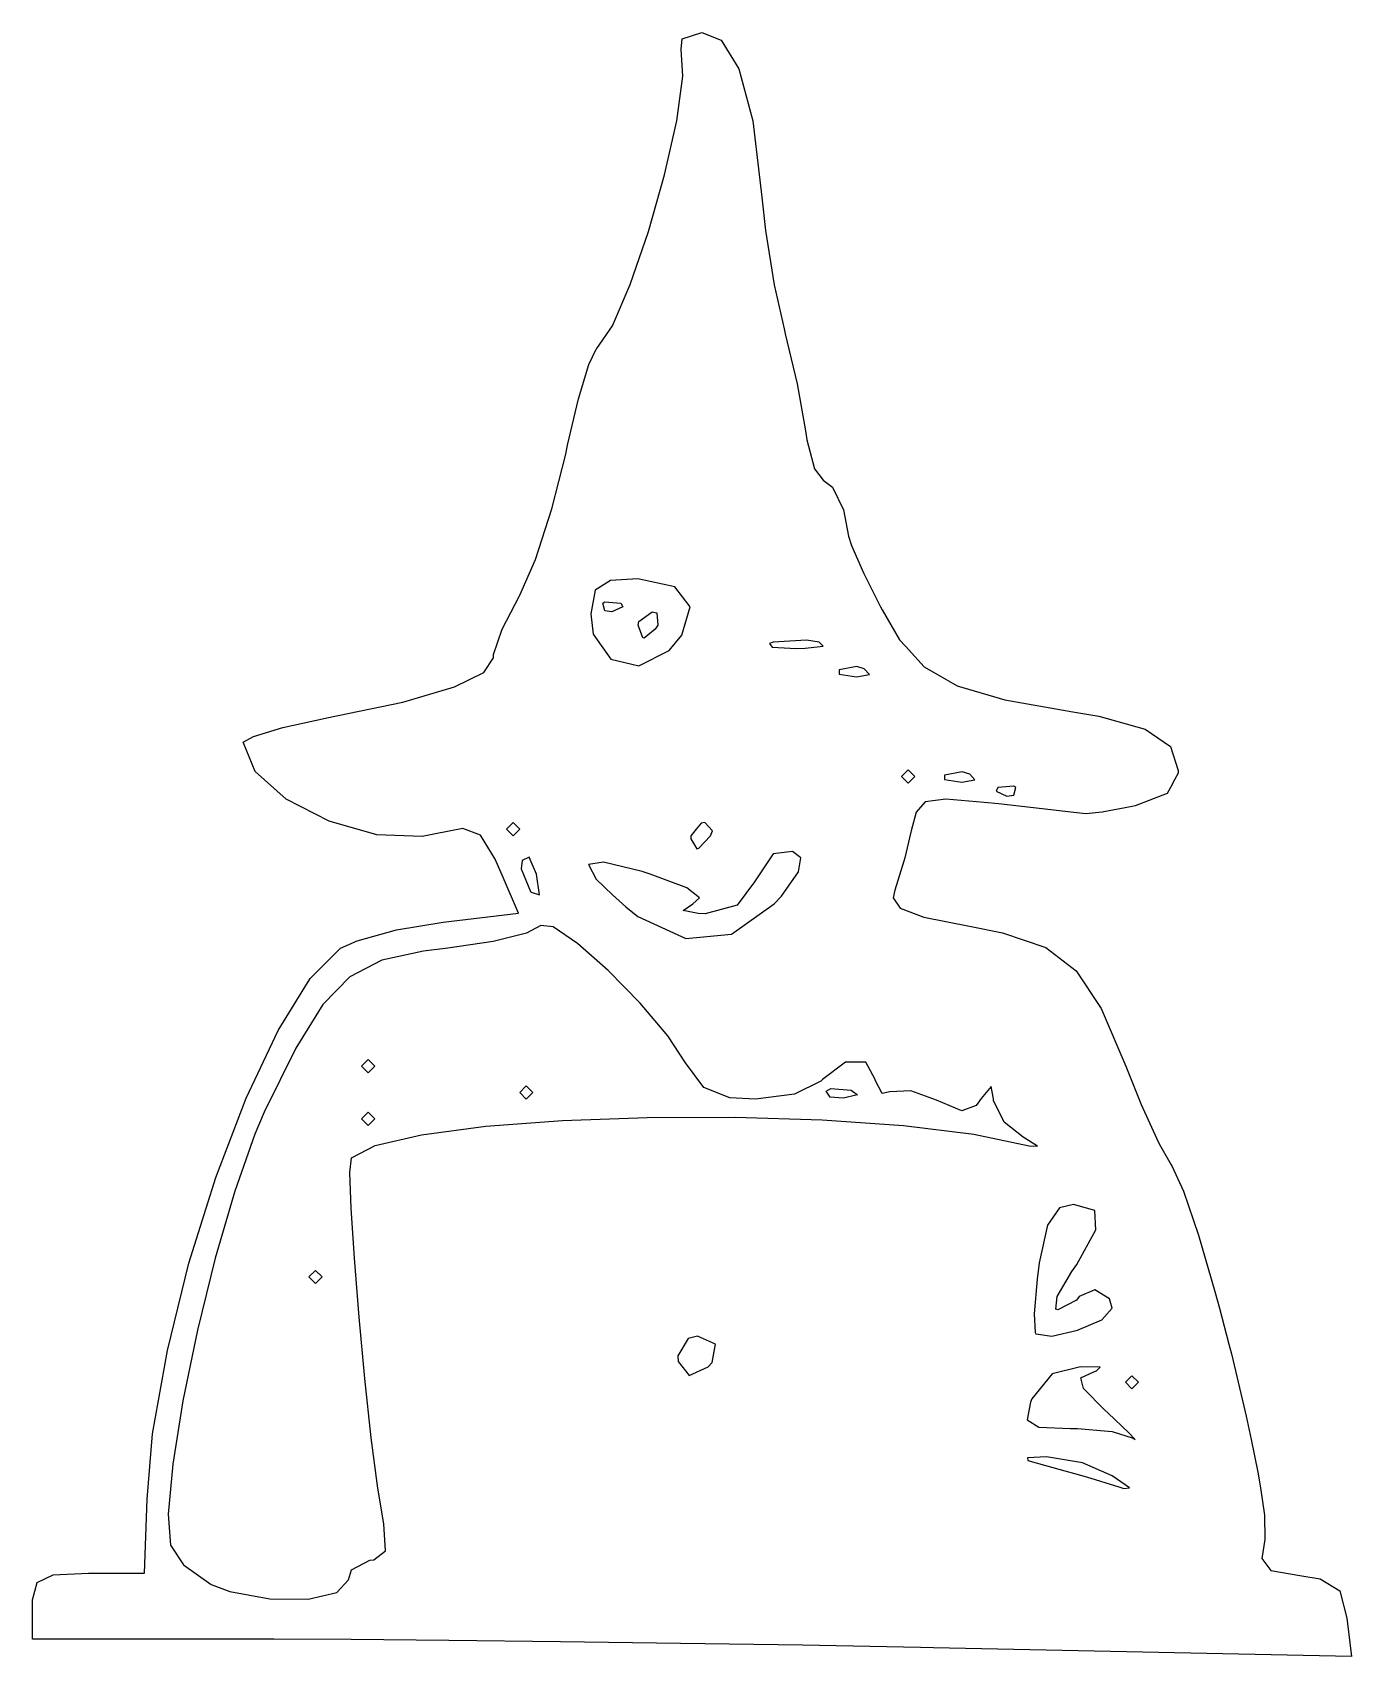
# Model space of a CAD drawing. Extents: x 105.3 to 133.3, y -109.9 to -92.3.
# Drawn here: x 129.318 to 133.325, y -109.933 to -105 of the extents above.
import ezdxf

# ---------------------------------------------------------------- set-up
doc = ezdxf.new("R2010")
doc.units = 0
doc.layers.add('BLACK', color=7, linetype='CONTINUOUS')

msp = doc.modelspace()

# ---------------------------------------------------------------- linework, layer by layer
at = {"layer": 'BLACK', "linetype": 'CONTINUOUS'}
for p, q in [((131.289, -105.051), (131.292, -105.019)), ((131.292, -105.019), (131.351, -105)), ((131.351, -105), (131.41, -105.023)), ((131.41, -105.023), (131.464, -105.11)), ((131.294, -105.133), (131.289, -105.051)), ((131.464, -105.11), (131.506, -105.268)), ((131.275, -105.268), (131.294, -105.133)), ((131.238, -105.432), (131.275, -105.268)), ((131.506, -105.268), (131.534, -105.5)), ((131.189, -105.605), (131.238, -105.432)), ((131.534, -105.5), (131.545, -105.601)), ((131.134, -105.766), (131.189, -105.605)), ((131.545, -105.601), (131.571, -105.767)), ((131.08, -105.891), (131.134, -105.766)), ((131.571, -105.767), (131.601, -105.9)), ((131.032, -105.96), (131.08, -105.891)), ((131.601, -105.9), (131.605, -105.915)), ((131.03, -105.962), (131.032, -105.96)), ((131.605, -105.915), (131.641, -106.067)), ((130.977, -106.113), (131.008, -106.009)), ((131.008, -106.009), (131.03, -105.962)), ((131.641, -106.067), (131.666, -106.21)), ((130.943, -106.254), (130.977, -106.113)), ((130.938, -106.281), (130.943, -106.254)), ((131.666, -106.21), (131.67, -106.237)), ((131.67, -106.237), (131.694, -106.325)), ((130.896, -106.447), (130.938, -106.281)), ((131.694, -106.325), (131.72, -106.36)), ((131.72, -106.36), (131.748, -106.381)), ((131.748, -106.381), (131.782, -106.45)), ((130.846, -106.601), (130.896, -106.447)), ((131.782, -106.45), (131.797, -106.53)), ((131.797, -106.53), (131.806, -106.558)), ((130.798, -106.709), (130.846, -106.601)), ((131.806, -106.558), (131.842, -106.641)), ((131.842, -106.641), (131.894, -106.745)), ((131.027, -106.694), (131.014, -106.766)), ((131.074, -106.665), (131.027, -106.694)), ((131.157, -106.66), (131.074, -106.665)), ((131.269, -106.684), (131.157, -106.66)), ((131.316, -106.745), (131.269, -106.684)), ((130.745, -106.812), (130.797, -106.711)), ((130.797, -106.711), (130.798, -106.709)), ((131.051, -106.733), (131.057, -106.729)), ((131.057, -106.757), (131.051, -106.733)), ((131.057, -106.729), (131.105, -106.733)), ((131.111, -106.745), (131.078, -106.76)), ((131.105, -106.733), (131.111, -106.745)), ((131.291, -106.831), (131.316, -106.745)), ((131.894, -106.745), (131.899, -106.754)), ((131.014, -106.766), (131.021, -106.828)), ((131.078, -106.76), (131.057, -106.757)), ((131.158, -106.8), (131.16, -106.789)), ((131.16, -106.789), (131.2, -106.76)), ((131.2, -106.76), (131.215, -106.763)), ((131.215, -106.763), (131.218, -106.8)), ((131.899, -106.754), (131.952, -106.845)), ((130.719, -106.889), (130.745, -106.812)), ((131.021, -106.828), (131.075, -106.904)), ((131.172, -106.839), (131.158, -106.8)), ((131.176, -106.84), (131.172, -106.839)), ((131.21, -106.812), (131.176, -106.84)), ((131.218, -106.8), (131.21, -106.812)), ((131.252, -106.877), (131.291, -106.831)), ((131.669, -106.846), (131.568, -106.852)), ((131.708, -106.852), (131.669, -106.846)), ((131.952, -106.845), (131.97, -106.864)), ((130.718, -106.899), (130.719, -106.889)), ((131.16, -106.924), (131.252, -106.877)), ((131.568, -106.852), (131.557, -106.856)), ((131.557, -106.856), (131.565, -106.867)), ((131.565, -106.867), (131.638, -106.871)), ((131.638, -106.871), (131.665, -106.87)), ((131.665, -106.87), (131.72, -106.864)), ((131.72, -106.864), (131.708, -106.852)), ((131.97, -106.864), (132.027, -106.927)), ((130.6, -106.988), (130.689, -106.944)), ((130.689, -106.944), (130.718, -106.899)), ((131.075, -106.904), (131.16, -106.924)), ((131.822, -106.926), (131.769, -106.936)), ((131.769, -106.936), (131.769, -106.949)), ((131.845, -106.933), (131.822, -106.926)), ((131.861, -106.95), (131.845, -106.933)), ((132.027, -106.927), (132.067, -106.95)), ((130.443, -107.034), (130.6, -106.988)), ((131.769, -106.949), (131.821, -106.957)), ((131.821, -106.957), (131.861, -106.95)), ((132.067, -106.95), (132.127, -106.985)), ((132.127, -106.985), (132.272, -107.027)), ((130.212, -107.082), (130.443, -107.034)), ((132.272, -107.027), (132.478, -107.064)), ((130.079, -107.111), (130.208, -107.083)), ((130.208, -107.083), (130.212, -107.082)), ((132.478, -107.064), (132.557, -107.077)), ((132.557, -107.077), (132.698, -107.116)), ((129.958, -107.156), (129.989, -107.138)), ((129.989, -107.138), (130.079, -107.111)), ((132.698, -107.116), (132.775, -107.169)), ((129.994, -107.245), (129.958, -107.156)), ((132.775, -107.169), (132.798, -107.242)), ((131.978, -107.24), (131.958, -107.26)), ((131.998, -107.26), (131.978, -107.24)), ((132.798, -107.242), (132.798, -107.25)), ((130.089, -107.329), (129.994, -107.245)), ((131.958, -107.26), (131.978, -107.28)), ((131.978, -107.28), (131.998, -107.26)), ((132.142, -107.246), (132.089, -107.256)), ((132.089, -107.256), (132.089, -107.26)), ((132.089, -107.26), (132.089, -107.269)), ((132.089, -107.269), (132.141, -107.277)), ((132.141, -107.277), (132.181, -107.27)), ((132.165, -107.253), (132.142, -107.246)), ((132.181, -107.27), (132.165, -107.253)), ((132.299, -107.289), (132.251, -107.293)), ((132.305, -107.293), (132.299, -107.289)), ((132.787, -107.27), (132.775, -107.293)), ((132.798, -107.25), (132.787, -107.27)), ((130.219, -107.396), (130.089, -107.329)), ((132.03, -107.337), (132.002, -107.368)), ((132.093, -107.329), (132.03, -107.337)), ((132.209, -107.339), (132.093, -107.329)), ((132.253, -107.343), (132.209, -107.339)), ((132.251, -107.293), (132.245, -107.305)), ((132.245, -107.305), (132.278, -107.32)), ((132.278, -107.32), (132.299, -107.317)), ((132.299, -107.317), (132.305, -107.293)), ((132.765, -107.312), (132.668, -107.349)), ((132.775, -107.293), (132.765, -107.312)), ((132.002, -107.368), (131.987, -107.425)), ((132.385, -107.358), (132.253, -107.343)), ((132.481, -107.369), (132.385, -107.358)), ((132.518, -107.373), (132.481, -107.369)), ((132.567, -107.368), (132.518, -107.373)), ((132.659, -107.351), (132.567, -107.368)), ((132.668, -107.349), (132.659, -107.351)), ((130.364, -107.437), (130.219, -107.396)), ((130.502, -107.442), (130.364, -107.437)), ((130.537, -107.435), (130.502, -107.442)), ((130.625, -107.418), (130.537, -107.435)), ((130.679, -107.438), (130.625, -107.418)), ((130.724, -107.511), (130.679, -107.438)), ((130.778, -107.4), (130.758, -107.42)), ((130.758, -107.42), (130.778, -107.44)), ((130.798, -107.42), (130.778, -107.4)), ((130.778, -107.44), (130.798, -107.42)), ((131.334, -107.42), (131.318, -107.44)), ((131.318, -107.44), (131.318, -107.449)), ((131.349, -107.402), (131.334, -107.42)), ((131.342, -107.478), (131.378, -107.44)), ((131.36, -107.4), (131.349, -107.402)), ((131.384, -107.425), (131.36, -107.4)), ((131.378, -107.44), (131.384, -107.425)), ((131.986, -107.429), (131.968, -107.507)), ((131.987, -107.425), (131.986, -107.429)), ((131.318, -107.449), (131.336, -107.48)), ((131.336, -107.48), (131.342, -107.478)), ((131.627, -107.488), (131.568, -107.495)), ((131.652, -107.507), (131.627, -107.488)), ((130.748, -107.567), (130.724, -107.511)), ((130.806, -107.515), (130.803, -107.54)), ((130.827, -107.505), (130.806, -107.515)), ((130.849, -107.557), (130.827, -107.505)), ((131.053, -107.52), (131.007, -107.527)), ((131.007, -107.527), (131.03, -107.572)), ((131.17, -107.549), (131.053, -107.52)), ((131.568, -107.495), (131.511, -107.58)), ((131.645, -107.55), (131.652, -107.507)), ((131.965, -107.517), (131.938, -107.605)), ((131.968, -107.507), (131.965, -107.517)), ((130.794, -107.675), (130.748, -107.567)), ((130.803, -107.54), (130.831, -107.609)), ((130.858, -107.619), (130.849, -107.557)), ((131.03, -107.572), (131.08, -107.619)), ((131.194, -107.557), (131.17, -107.549)), ((131.306, -107.598), (131.194, -107.557)), ((131.511, -107.58), (131.459, -107.651)), ((131.593, -107.623), (131.645, -107.55)), ((130.831, -107.609), (130.833, -107.611)), ((130.833, -107.611), (130.858, -107.619)), ((131.08, -107.619), (131.121, -107.656)), ((131.344, -107.628), (131.306, -107.598)), ((131.324, -107.647), (131.344, -107.628)), ((131.571, -107.647), (131.593, -107.623)), ((131.938, -107.605), (131.933, -107.628)), ((131.933, -107.628), (131.954, -107.66)), ((130.566, -107.702), (130.794, -107.675)), ((131.121, -107.656), (131.157, -107.685)), ((131.157, -107.685), (131.303, -107.752)), ((131.295, -107.667), (131.324, -107.647)), ((131.34, -107.676), (131.295, -107.667)), ((131.362, -107.677), (131.34, -107.676)), ((131.459, -107.651), (131.362, -107.677)), ((131.441, -107.739), (131.571, -107.647)), ((131.954, -107.66), (132.026, -107.687)), ((132.026, -107.687), (132.164, -107.715)), ((130.304, -107.759), (130.424, -107.726)), ((130.424, -107.726), (130.566, -107.702)), ((130.819, -107.736), (130.717, -107.761)), ((130.862, -107.713), (130.819, -107.736)), ((130.9, -107.717), (130.862, -107.713)), ((130.974, -107.767), (130.9, -107.717)), ((132.164, -107.715), (132.265, -107.735)), ((132.265, -107.735), (132.396, -107.779)), ((130.162, -107.874), (130.254, -107.781)), ((130.254, -107.781), (130.304, -107.759)), ((130.58, -107.781), (130.506, -107.79)), ((130.717, -107.761), (130.58, -107.781)), ((131.067, -107.849), (130.974, -107.767)), ((131.303, -107.752), (131.441, -107.739)), ((132.396, -107.779), (132.489, -107.85)), ((130.379, -107.818), (130.282, -107.868)), ((130.506, -107.79), (130.379, -107.818)), ((130.064, -108.031), (130.162, -107.874)), ((130.282, -107.868), (130.2, -107.952)), ((131.164, -107.948), (131.067, -107.849)), ((132.489, -107.85), (132.564, -107.965)), ((130.2, -107.952), (130.118, -108.085)), ((131.248, -108.048), (131.164, -107.948)), ((132.564, -107.965), (132.639, -108.14)), ((129.967, -108.237), (130.064, -108.031)), ((131.302, -108.13), (131.248, -108.048)), ((130.118, -108.085), (130.022, -108.28)), ((130.318, -108.14), (130.338, -108.12)), ((130.338, -108.12), (130.358, -108.14)), ((131.357, -108.205), (131.302, -108.13)), ((131.788, -108.128), (131.718, -108.18)), ((131.85, -108.128), (131.788, -108.128)), ((131.878, -108.18), (131.85, -108.128)), ((130.338, -108.16), (130.318, -108.14)), ((130.358, -108.14), (130.338, -108.16)), ((131.718, -108.18), (131.713, -108.185)), ((131.878, -108.182), (131.878, -108.18)), ((132.639, -108.14), (132.686, -108.256)), ((130.798, -108.22), (130.818, -108.2)), ((130.818, -108.24), (130.798, -108.22)), ((130.818, -108.2), (130.838, -108.22)), ((130.838, -108.22), (130.818, -108.24)), ((131.436, -108.236), (131.357, -108.205)), ((131.633, -108.225), (131.514, -108.24)), ((131.713, -108.185), (131.633, -108.225)), ((131.729, -108.216), (131.743, -108.208)), ((131.741, -108.234), (131.729, -108.216)), ((131.743, -108.208), (131.805, -108.213)), ((131.824, -108.227), (131.781, -108.237)), ((131.805, -108.213), (131.824, -108.227)), ((131.899, -108.223), (131.878, -108.182)), ((131.922, -108.218), (131.899, -108.223)), ((131.986, -108.215), (131.922, -108.218)), ((132.064, -108.243), (131.986, -108.215)), ((132.23, -108.202), (132.2, -108.238)), ((132.237, -108.239), (132.23, -108.202)), ((129.875, -108.478), (129.967, -108.237)), ((131.514, -108.24), (131.436, -108.236)), ((131.781, -108.237), (131.741, -108.234)), ((132.141, -108.275), (132.064, -108.243)), ((132.185, -108.259), (132.141, -108.275)), ((132.2, -108.238), (132.185, -108.259)), ((132.237, -108.244), (132.237, -108.239)), ((132.27, -108.31), (132.237, -108.244)), ((132.686, -108.256), (132.739, -108.372)), ((130.022, -108.28), (129.993, -108.346)), ((130.318, -108.3), (130.338, -108.28)), ((130.338, -108.32), (130.318, -108.3)), ((130.338, -108.28), (130.358, -108.3)), ((130.358, -108.3), (130.338, -108.32)), ((130.5, -108.348), (130.695, -108.322)), ((130.695, -108.322), (130.928, -108.305)), ((130.928, -108.305), (131.185, -108.296)), ((131.185, -108.296), (131.453, -108.295)), ((131.453, -108.295), (131.717, -108.303)), ((131.717, -108.303), (131.964, -108.32)), ((131.964, -108.32), (132.178, -108.346)), ((132.328, -108.355), (132.27, -108.31)), ((129.993, -108.346), (129.933, -108.519)), ((130.359, -108.381), (130.5, -108.348)), ((132.178, -108.346), (132.346, -108.382)), ((132.371, -108.383), (132.328, -108.355)), ((132.739, -108.372), (132.745, -108.383)), ((130.282, -108.463), (130.287, -108.418)), ((130.287, -108.418), (130.359, -108.381)), ((132.346, -108.382), (132.371, -108.383)), ((132.745, -108.383), (132.777, -108.44)), ((130.286, -108.571), (130.282, -108.463)), ((132.777, -108.44), (132.779, -108.443)), ((132.779, -108.443), (132.815, -108.52)), ((129.793, -108.738), (129.875, -108.478)), ((129.933, -108.519), (129.873, -108.723)), ((132.815, -108.52), (132.86, -108.653)), ((130.296, -108.723), (130.286, -108.571)), ((132.438, -108.57), (132.401, -108.623)), ((132.48, -108.56), (132.438, -108.57)), ((132.545, -108.578), (132.48, -108.56)), ((132.401, -108.623), (132.376, -108.737)), ((132.548, -108.637), (132.545, -108.578)), ((132.491, -108.742), (132.548, -108.637)), ((132.86, -108.653), (132.91, -108.824)), ((129.873, -108.723), (129.819, -108.942)), ((130.31, -108.902), (130.296, -108.723)), ((129.728, -109.003), (129.793, -108.738)), ((130.158, -108.78), (130.178, -108.76)), ((130.178, -108.76), (130.198, -108.78)), ((132.376, -108.737), (132.37, -108.787)), ((132.431, -108.839), (132.475, -108.764)), ((132.475, -108.764), (132.491, -108.742)), ((130.178, -108.8), (130.158, -108.78)), ((130.198, -108.78), (130.178, -108.8)), ((132.37, -108.787), (132.361, -108.892)), ((132.545, -108.819), (132.498, -108.839)), ((132.59, -108.847), (132.545, -108.819)), ((132.427, -108.878), (132.431, -108.839)), ((132.49, -108.851), (132.433, -108.88)), ((132.498, -108.839), (132.49, -108.851)), ((132.598, -108.875), (132.59, -108.847)), ((132.91, -108.824), (132.924, -108.875)), ((130.328, -109.089), (130.31, -108.902)), ((132.361, -108.892), (132.364, -108.949)), ((132.433, -108.88), (132.427, -108.878)), ((132.493, -108.942), (132.566, -108.91)), ((132.566, -108.91), (132.598, -108.875)), ((132.924, -108.875), (132.952, -108.984)), ((129.819, -108.942), (129.775, -109.156)), ((131.31, -108.967), (131.278, -109.02)), ((131.338, -108.96), (131.31, -108.967)), ((131.393, -108.984), (131.338, -108.96)), ((132.364, -108.949), (132.366, -108.953)), ((132.366, -108.953), (132.415, -108.96)), ((132.415, -108.96), (132.493, -108.942)), ((129.683, -109.257), (129.728, -109.003)), ((131.383, -109.04), (131.393, -108.984)), ((132.952, -108.984), (132.96, -109.014)), ((132.96, -109.014), (132.981, -109.1)), ((131.278, -109.02), (131.279, -109.037)), ((131.279, -109.037), (131.313, -109.079)), ((131.313, -109.079), (131.371, -109.053)), ((131.371, -109.053), (131.383, -109.04)), ((132.502, -109.053), (132.416, -109.074)), ((132.561, -109.054), (132.502, -109.053)), ((132.503, -109.086), (132.544, -109.067)), ((132.544, -109.067), (132.55, -109.065)), ((132.55, -109.065), (132.561, -109.054)), ((130.347, -109.269), (130.328, -109.089)), ((132.416, -109.074), (132.354, -109.15)), ((132.511, -109.119), (132.503, -109.086)), ((132.658, -109.08), (132.638, -109.1)), ((132.638, -109.1), (132.658, -109.12)), ((132.678, -109.1), (132.658, -109.08)), ((132.658, -109.12), (132.678, -109.1)), ((132.981, -109.1), (133.005, -109.203)), ((129.775, -109.156), (129.744, -109.349)), ((132.35, -109.16), (132.34, -109.214)), ((132.354, -109.15), (132.35, -109.16)), ((132.575, -109.184), (132.511, -109.119)), ((132.34, -109.214), (132.375, -109.236)), ((132.586, -109.194), (132.575, -109.184)), ((132.648, -109.253), (132.586, -109.194)), ((133.005, -109.203), (133.02, -109.274)), ((129.666, -109.455), (129.683, -109.257)), ((132.375, -109.236), (132.471, -109.24)), ((132.471, -109.24), (132.493, -109.24)), ((132.493, -109.24), (132.598, -109.25)), ((132.598, -109.25), (132.662, -109.27)), ((132.668, -109.274), (132.648, -109.253)), ((130.367, -109.422), (130.347, -109.269)), ((132.662, -109.27), (132.668, -109.274)), ((133.02, -109.274), (133.04, -109.373)), ((129.744, -109.349), (129.73, -109.501)), ((132.398, -109.326), (132.341, -109.329)), ((132.341, -109.329), (132.342, -109.338)), ((132.342, -109.338), (132.418, -109.359)), ((132.508, -109.345), (132.398, -109.326)), ((132.418, -109.359), (132.52, -109.387)), ((132.598, -109.384), (132.508, -109.345)), ((132.52, -109.387), (132.618, -109.418)), ((132.651, -109.421), (132.598, -109.384)), ((133.04, -109.373), (133.048, -109.421)), ((129.658, -109.68), (129.666, -109.455)), ((130.385, -109.53), (130.367, -109.422)), ((132.618, -109.418), (132.633, -109.423)), ((132.633, -109.423), (132.651, -109.421)), ((133.048, -109.421), (133.061, -109.504)), ((129.73, -109.501), (129.737, -109.595)), ((133.061, -109.504), (133.062, -109.578)), ((130.39, -109.612), (130.385, -109.53)), ((129.737, -109.595), (129.777, -109.655)), ((133.062, -109.578), (133.053, -109.635)), ((129.777, -109.655), (129.861, -109.714)), ((130.287, -109.67), (130.343, -109.64)), ((130.343, -109.64), (130.355, -109.639)), ((130.355, -109.639), (130.39, -109.612)), ((133.053, -109.635), (133.08, -109.672)), ((129.318, -109.761), (129.332, -109.708)), ((129.332, -109.708), (129.381, -109.685)), ((129.381, -109.685), (129.488, -109.68)), ((129.488, -109.68), (129.658, -109.68)), ((130.243, -109.739), (130.278, -109.7)), ((130.278, -109.7), (130.287, -109.67)), ((133.08, -109.672), (133.168, -109.687)), ((133.168, -109.687), (133.23, -109.697)), ((133.23, -109.697), (133.289, -109.733)), ((129.861, -109.714), (129.918, -109.735)), ((129.918, -109.735), (130.039, -109.758)), ((130.039, -109.758), (130.155, -109.759)), ((130.155, -109.759), (130.243, -109.739)), ((133.289, -109.733), (133.311, -109.817)), ((129.318, -109.78), (129.318, -109.761)), ((129.318, -109.88), (129.318, -109.78)), ((133.311, -109.817), (133.325, -109.933)), ((130.051, -109.88), (129.318, -109.88)), ((130.286, -109.881), (130.051, -109.88)), ((130.583, -109.884), (130.286, -109.881)), ((130.922, -109.888), (130.583, -109.884)), ((131.287, -109.893), (130.922, -109.888)), ((131.657, -109.899), (131.287, -109.893)), ((132.016, -109.906), (131.657, -109.899)), ((132.055, -109.907), (132.016, -109.906)), ((133.325, -109.933), (132.055, -109.907))]:
    msp.add_line(p, q, dxfattribs=at)

doc.saveas('drawing.dxf')
